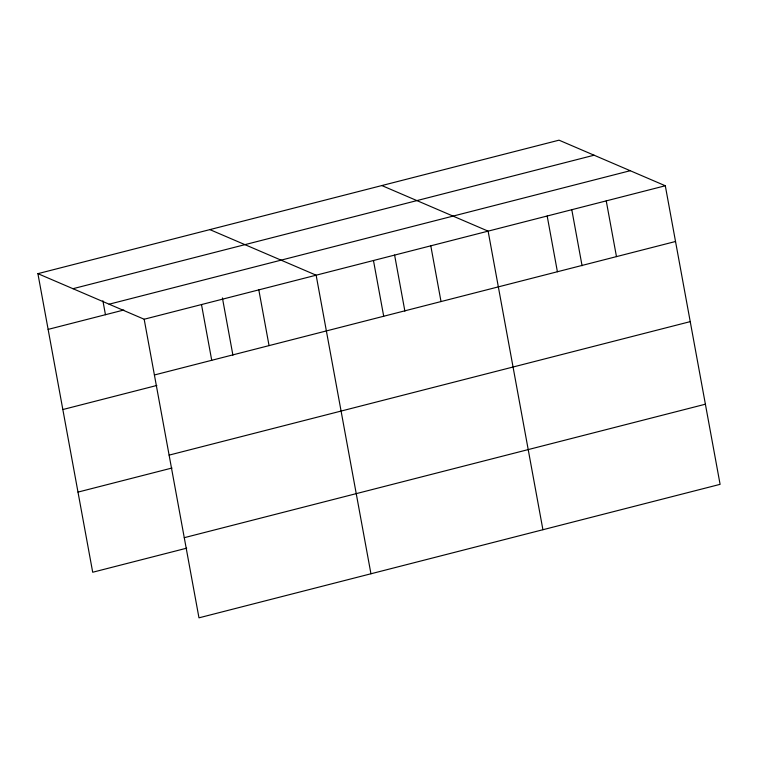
<?xml version="1.0" encoding="UTF-8"?>
<svg xmlns="http://www.w3.org/2000/svg" width="758" height="758" viewBox="0 0 758 758"><rect width="100%" height="100%" fill="white"/><g stroke="black" fill="none" stroke-linecap="round" stroke-linejoin="round"><path stroke-width="1.14" d="M37.9 273.657L559.025 140.173L665.297 185.757L720.1 484.343L198.975 617.827L144.172 319.241L37.9 273.657L92.703 572.243L186.714 548.167M72.967 288.703L594.092 155.21M109.105 304.204L630.23 170.711M48.133 329.389L123.8 310.013M144.172 319.241L665.297 185.757M154.405 374.983L675.53 241.489M62.838 409.538L156.849 385.452M169.11 455.122L690.235 321.629M77.989 492.103L172 468.018M184.27 537.687L705.395 404.204M381.843 185.558L488.114 231.143L542.918 529.728M209.871 229.608L316.143 275.192L370.946 573.778M606.239 200.889L616.472 256.621M571.778 209.644L582.068 265.745M547.181 216.011L557.405 271.752M430.79 245.829L441.023 301.561M394.596 255.029L404.886 311.131M373.467 260.506L383.7 316.247M258.819 289.878L269.052 345.61M222.416 297.932L232.914 355.18M201.495 304.564L211.728 360.296M102.898 300.774L105.457 314.712"/></g></svg>
